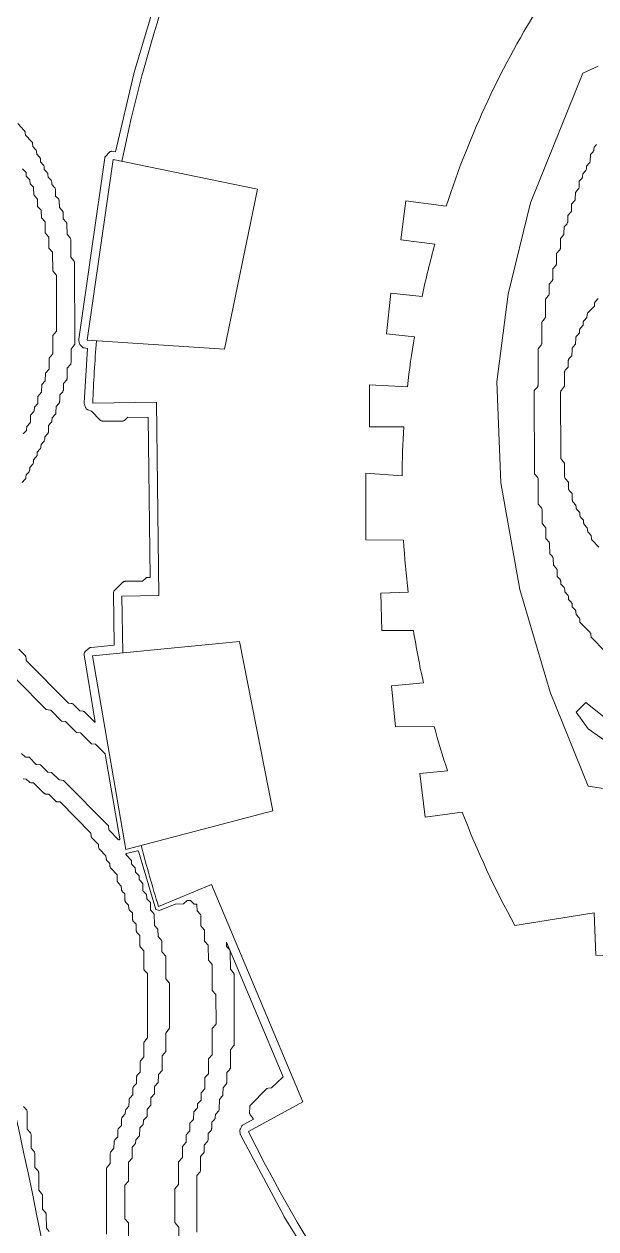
# Model space of a CAD drawing. Header units: inches. Extents: x 36 to 80.3, y 17.3 to 55.9.
# Drawn here: x 44.11 to 48.14, y 37.42 to 45.91 of the extents above; entities that cross this region are included whole.
import ezdxf

# ---------------------------------------------------------------- set-up
doc = ezdxf.new("R2010")
doc.units = ezdxf.units.IN
for name, color, linetype, lineweight in [('01_ORIGINAL_CAD', 7, 'CONTINUOUS', 20), ('02_APPROVED_PDF_OUTLINES', 7, 'CONTINUOUS', 15), ('04_APPROVED_PERIMETER', 7, 'CONTINUOUS', 15)]:
    doc.layers.add(name, color=color, linetype=linetype, lineweight=lineweight)

msp = doc.modelspace()

# ---------------------------------------------------------------- linework, layer by layer
at = {"layer": '01_ORIGINAL_CAD'}
for points in [[(44.2832, 37.0838, 0.090917), (40.9305, 45.9685, -0.652582), (40.9305, 49.0108, -0.158741), (45.0035, 48.4251, -0.098355), (47.824, 46.2028), (47.7547, 46.078)], [(47.0869, 44.6297, -0.062406), (47.763, 46.0735), (45.5722, 47.2899, 0.058367), (44.8008, 44.9442, 0.058367)], [(46.9163, 43.9933, -0.01479), (47.0064, 44.3616, -0.01479)], [(44.6214, 43.6801, 0.010358), (44.595, 43.2412)], [(46.8134, 43.3568, -0.013879), (46.8623, 43.7093)], [(46.7752, 42.7279, -0.013523), (46.7886, 43.0744, -0.013523)], [(46.8183, 41.9082, -0.014342), (46.786, 42.2745)], [(46.926, 41.2696, -0.014645), (46.8557, 41.6385)], [(47.0957, 40.6507, -0.012679), (47.002, 40.962)], [(48.1417, 39.35), (48.1299, 39.6486), (47.5702, 39.5607, -0.034306), (47.2, 40.3576, -0.034306)], [(44.936, 40.1239, 0.010564), (45.0593, 39.6928, 0.010564)], [(45.6919, 38.1087, 0.060935), (47.1089, 35.956, -0.206423), (49.3752, 35.9901)]]:
    msp.add_lwpolyline(points, format="xyb", dxfattribs=at)
for points in [[(45.7571, 44.7481), (44.7382, 44.9571), (44.5564, 43.6842), (45.5244, 43.6224)], [(45.6289, 41.5624), (44.5925, 41.4607), (44.8281, 40.0955), (45.8647, 40.3685)]]:
    msp.add_lwpolyline(points, close=True, dxfattribs=at)
for points in [[(47.0869, 44.6297), (46.8018, 44.6666), (46.7664, 44.3927), (47.0064, 44.3616)], [(46.9163, 43.9933), (46.6964, 44.0163), (46.6664, 43.7297), (46.8623, 43.7093)], [(46.8134, 43.3568), (46.5462, 43.3706), (46.5462, 43.0744), (46.7886, 43.0744)], [(45.0437, 43.247), (44.595, 43.2412)], [(44.8072, 41.4818), (44.7991, 41.881), (45.0612, 41.8863), (45.0437, 43.247)], [(46.7752, 42.7279), (46.519, 42.7483), (46.519, 42.2768), (46.786, 42.2745)], [(46.8183, 41.9082), (46.6252, 41.9024), (46.6331, 41.6385), (46.8557, 41.6385)], [(46.926, 41.2696), (46.7016, 41.2491), (46.728, 40.9607), (47.002, 40.962)], [(47.0957, 40.6507), (46.8999, 40.6301)], [(46.8999, 40.6301), (46.939, 40.3243), (47.2, 40.3576)], [(46.075, 38.3173), (45.4333, 39.8494), (45.0593, 39.6928)], [(46.075, 38.3173), (45.6919, 38.1087)]]:
    msp.add_lwpolyline(points, dxfattribs=at)
msp.add_arc((47.8977, 31.0932), 8.2604, 81.95727, 88.30736, dxfattribs=at)
at = {"layer": '02_APPROVED_PDF_OUTLINES'}
for points in [[(45.0605, 46.1567), (44.8845, 45.5639), (44.8841, 45.5625), (44.7552, 45.0128), (44.7316, 45.0156), (44.7283, 45.0157), (44.725, 45.0155), (44.7218, 45.0148), (44.7187, 45.0137), (44.7158, 45.0122), (44.7131, 45.0103), (44.7106, 45.0081), (44.6862, 44.9826), (44.6842, 44.9803), (44.6825, 44.9777), (44.6811, 44.9749), (44.6801, 44.9719), (44.6795, 44.9689), (44.497, 43.6927), (44.4968, 43.6891), (44.4971, 43.6855), (44.5, 43.6656), (44.5008, 43.6621), (44.5022, 43.6587), (44.5039, 43.6555), (44.5062, 43.6526), (44.5196, 43.6377), (44.522, 43.6353), (44.5247, 43.6333), (44.5277, 43.6317), (44.5309, 43.6305), (44.5342, 43.6297), (44.5575, 43.6259), (44.5351, 43.2442), (44.5351, 43.2409), (44.5356, 43.2376), (44.5365, 43.2345), (44.5451, 43.2098), (44.5464, 43.2069), (44.5479, 43.2042), (44.5498, 43.2017), (44.552, 43.1995), (44.5545, 43.1975), (44.5571, 43.1959), (44.56, 43.1947), (44.5864, 43.1848), (44.6476, 43.1222), (44.6501, 43.1199), (44.6528, 43.1181), (44.6558, 43.1166), (44.659, 43.1155), (44.6622, 43.1148), (44.6655, 43.1146), (44.8041, 43.1147), (44.8072, 43.1149), (44.8101, 43.1155), (44.813, 43.1164), (44.8158, 43.1176), (44.8184, 43.1192), (44.8208, 43.1211), (44.8433, 43.1412), (44.9851, 43.1392), (44.9996, 42.0129), (44.9827, 42.0124), (44.9797, 42.0122), (44.9767, 42.0115), (44.9738, 42.0105), (44.9711, 42.0092), (44.9685, 42.0075), (44.9662, 42.0056), (44.9463, 41.9867), (44.824, 41.9855), (44.8208, 41.9853), (44.8176, 41.9846), (44.8146, 41.9836), (44.8117, 41.9822), (44.8091, 41.9804), (44.8067, 41.9783), (44.7488, 41.9213), (44.7466, 41.9188), (44.7447, 41.916), (44.7432, 41.913), (44.7421, 41.9098), (44.7415, 41.9065), (44.7413, 41.9031), (44.7462, 41.5361), (44.5833, 41.5199), (44.5802, 41.5194), (44.5772, 41.5186), (44.5743, 41.5173), (44.5717, 41.5157), (44.5692, 41.5138), (44.5426, 41.4902), (44.5404, 41.4879), (44.5385, 41.4855), (44.5369, 41.4827), (44.5357, 41.4798), (44.5348, 41.4768), (44.5343, 41.4737), (44.5343, 41.4706), (44.5346, 41.4674), (44.6128, 40.9928), (44.6101, 40.993), (44.5416, 41.062), (44.5392, 41.0642), (44.5365, 41.066), (44.5336, 41.0674), (44.5306, 41.0685), (44.5274, 41.0692), (44.5047, 41.0724), (44.4595, 41.1176), (44.4569, 41.1199), (44.454, 41.1218), (44.4508, 41.1233), (44.4475, 41.1243), (44.444, 41.1248), (44.4245, 41.1266), (44.1269, 41.4267), (44.1251, 41.4466), (44.1246, 41.45), (44.1236, 41.4533), (44.1221, 41.4565), (44.1203, 41.4594), (44.118, 41.462), (44.0736, 41.5071)], [(44.098, 42.6808), (44.1175, 42.7018), (44.1197, 42.7045), (44.1215, 42.7076), (44.1229, 42.7108), (44.1237, 42.7143), (44.1241, 42.7178), (44.1248, 42.7349), (44.1439, 42.7555), (44.1461, 42.7582), (44.1479, 42.7613), (44.1493, 42.7645), (44.1502, 42.768), (44.1506, 42.7715), (44.1513, 42.7886), (44.1704, 42.8092), (44.1726, 42.8119), (44.1744, 42.815), (44.1757, 42.8182), (44.1766, 42.8217), (44.177, 42.8252), (44.1777, 42.8423), (44.1968, 42.8629), (44.199, 42.8656), (44.2008, 42.8687), (44.2022, 42.8719), (44.2031, 42.8754), (44.2035, 42.8789), (44.2042, 42.896), (44.2233, 42.9166), (44.2255, 42.9193), (44.2273, 42.9224), (44.2286, 42.9256), (44.2295, 42.9291), (44.2299, 42.9326), (44.2306, 42.9497), (44.2497, 42.9703), (44.2519, 42.973), (44.2537, 42.9761), (44.2551, 42.9793), (44.256, 42.9828), (44.2564, 42.9863), (44.2571, 43.0034), (44.2761, 43.024), (44.2781, 43.0263), (44.2797, 43.0289), (44.281, 43.0316), (44.282, 43.0345), (44.2826, 43.0375), (44.2828, 43.0405), (44.2836, 43.0839), (44.3008, 43.1015), (44.303, 43.1041), (44.3048, 43.107), (44.3063, 43.1102), (44.3072, 43.1135), (44.3078, 43.1168), (44.3095, 43.1372), (44.329, 43.1582), (44.3309, 43.1606), (44.3325, 43.1631), (44.3338, 43.1659), (44.3348, 43.1687), (44.3354, 43.1717), (44.3356, 43.1747), (44.3365, 43.2184), (44.3554, 43.2388), (44.3573, 43.2411), (44.3589, 43.2437), (44.3602, 43.2464), (44.3612, 43.2493), (44.3618, 43.2523), (44.362, 43.2553), (44.3629, 43.299), (44.3818, 43.3193), (44.3837, 43.3216), (44.3853, 43.3242), (44.3866, 43.3269), (44.3876, 43.3298), (44.3882, 43.3328), (44.3884, 43.3358), (44.3893, 43.38), (44.4095, 43.4032), (44.4117, 43.4061), (44.4134, 43.4092), (44.4146, 43.4126), (44.4154, 43.416), (44.4157, 43.4196), (44.4158, 43.4875), (44.4359, 43.5106), (44.438, 43.5135), (44.4397, 43.5166), (44.441, 43.5199), (44.4417, 43.5234), (44.442, 43.527), (44.4421, 43.6223), (44.4631, 43.6485), (44.465, 43.6513), (44.4665, 43.6543), (44.4677, 43.6575), (44.4683, 43.6608), (44.4686, 43.6642), (44.4675, 44.2278), (44.4673, 44.2312), (44.4666, 44.2345), (44.4654, 44.2377), (44.4639, 44.2407), (44.462, 44.2435), (44.4409, 44.2696), (44.4404, 44.3918), (44.4401, 44.3954), (44.4393, 44.3989), (44.438, 44.4022), (44.4363, 44.4053), (44.4342, 44.4082), (44.414, 44.4312), (44.4136, 44.4992), (44.4133, 44.5027), (44.4126, 44.5062), (44.4113, 44.5096), (44.4096, 44.5127), (44.4074, 44.5155), (44.3871, 44.5388), (44.3861, 44.5829), (44.3858, 44.5859), (44.3852, 44.5889), (44.3842, 44.5918), (44.3829, 44.5945), (44.3813, 44.5971), (44.3793, 44.5994), (44.3604, 44.6197), (44.3594, 44.6634), (44.3591, 44.6664), (44.3585, 44.6694), (44.3575, 44.6723), (44.3562, 44.675), (44.3546, 44.6776), (44.3526, 44.6799), (44.3337, 44.7002), (44.3327, 44.7439), (44.3324, 44.7469), (44.3318, 44.7499), (44.3308, 44.7528), (44.3295, 44.7555), (44.3279, 44.7581), (44.3259, 44.7604), (44.3068, 44.781), (44.306, 44.7981), (44.3056, 44.8016), (44.3047, 44.805), (44.3033, 44.8083), (44.3015, 44.8113), (44.2993, 44.8141), (44.2801, 44.8346), (44.2794, 44.8518), (44.2789, 44.8553), (44.278, 44.8587), (44.2767, 44.862), (44.2749, 44.865), (44.2726, 44.8677), (44.2535, 44.8883), (44.2527, 44.9054), (44.2523, 44.9089), (44.2514, 44.9124), (44.25, 44.9156), (44.2482, 44.9186), (44.246, 44.9214), (44.2268, 44.9419), (44.2261, 44.9591), (44.2257, 44.9626), (44.2248, 44.966), (44.2234, 44.9693), (44.2216, 44.9723), (44.2194, 44.975), (44.2002, 44.9956), (44.1994, 45.0128), (44.199, 45.0163), (44.1981, 45.0197), (44.1967, 45.0229), (44.1949, 45.026), (44.1927, 45.0287), (44.1731, 45.0497), (44.1713, 45.0701), (44.1708, 45.0735), (44.1698, 45.0768), (44.1683, 45.0799), (44.1665, 45.0828), (44.1642, 45.0854), (44.1203, 45.1301), (44.1195, 45.1469), (44.1192, 45.1499), (44.1185, 45.1528), (44.1175, 45.1556), (44.1162, 45.1583), (44.1145, 45.1608), (44.1126, 45.1631), (44.0661, 45.2114)], [(48.2058, 41.4919), (48.1082, 41.5907), (48.1065, 41.6107), (48.1059, 41.6141), (48.1049, 41.6174), (48.1035, 41.6205), (48.1016, 41.6234), (48.0994, 41.626), (48.0288, 41.6975), (48.0281, 41.7143), (48.0277, 41.7178), (48.0268, 41.7212), (48.0254, 41.7245), (48.0236, 41.7275), (48.0214, 41.7303), (48.0018, 41.7512), (48, 41.7716), (47.9995, 41.775), (47.9985, 41.7783), (47.997, 41.7814), (47.9952, 41.7843), (47.993, 41.7869), (47.9755, 41.8048), (47.9748, 41.8216), (47.9744, 41.8251), (47.9735, 41.8285), (47.9721, 41.8318), (47.9703, 41.8348), (47.9681, 41.8376), (47.9489, 41.8581), (47.9481, 41.8753), (47.9477, 41.8788), (47.9468, 41.8822), (47.9455, 41.8855), (47.9437, 41.8885), (47.9414, 41.8912), (47.9223, 41.9118), (47.9215, 41.9289), (47.9211, 41.9325), (47.9202, 41.9359), (47.9188, 41.9391), (47.917, 41.9421), (47.9148, 41.9449), (47.8952, 41.9659), (47.8934, 41.9863), (47.8929, 41.9896), (47.8919, 41.9929), (47.8905, 41.996), (47.8886, 41.9989), (47.8864, 42.0015), (47.8693, 42.019), (47.869, 42.0594), (47.8687, 42.0629), (47.868, 42.0664), (47.8667, 42.0697), (47.865, 42.0728), (47.8628, 42.0757), (47.8425, 42.0989), (47.8415, 42.1431), (47.8412, 42.1461), (47.8406, 42.1491), (47.8396, 42.1519), (47.8383, 42.1547), (47.8367, 42.1572), (47.8347, 42.1596), (47.8159, 42.1797), (47.8156, 42.2472), (47.8153, 42.2507), (47.8145, 42.2542), (47.8133, 42.2575), (47.8115, 42.2607), (47.8094, 42.2635), (47.7892, 42.2866), (47.7888, 42.3545), (47.7885, 42.3581), (47.7878, 42.3616), (47.7865, 42.3649), (47.7848, 42.368), (47.7826, 42.3708), (47.7625, 42.3939), (47.762, 42.4887), (47.7618, 42.4922), (47.761, 42.4957), (47.7597, 42.4991), (47.758, 42.5022), (47.7558, 42.505), (47.7357, 42.5281), (47.7351, 42.7033), (47.7348, 42.7069), (47.734, 42.7104), (47.7328, 42.7137), (47.731, 42.7169), (47.7289, 42.7197), (47.7087, 42.7428), (47.7076, 43.329), (47.7277, 43.352), (47.7298, 43.3549), (47.7315, 43.358), (47.7328, 43.3614), (47.7335, 43.3649), (47.7338, 43.3685), (47.7336, 43.6242), (47.7536, 43.6473), (47.7558, 43.6502), (47.7575, 43.6533), (47.7588, 43.6567), (47.7595, 43.6601), (47.7598, 43.6637), (47.7598, 43.8121), (47.7798, 43.8352), (47.782, 43.8381), (47.7837, 43.8412), (47.785, 43.8445), (47.7857, 43.848), (47.786, 43.8516), (47.786, 43.9732), (47.8061, 43.9963), (47.8082, 43.9991), (47.8099, 44.0022), (47.8112, 44.0056), (47.8119, 44.0091), (47.8122, 44.0126), (47.8123, 44.0806), (47.8324, 44.1036), (47.8346, 44.1065), (47.8363, 44.1096), (47.8375, 44.113), (47.8383, 44.1164), (47.8385, 44.12), (47.8387, 44.1879), (47.8588, 44.211), (47.8609, 44.2139), (47.8626, 44.217), (47.8639, 44.2203), (47.8646, 44.2238), (47.8649, 44.2274), (47.865, 44.2953), (47.8851, 44.3184), (47.8872, 44.3213), (47.889, 44.3244), (47.8902, 44.3277), (47.891, 44.3312), (47.8912, 44.3348), (47.8914, 44.4022), (47.9101, 44.4224), (47.912, 44.4247), (47.9136, 44.4273), (47.9149, 44.43), (47.9159, 44.4329), (47.9165, 44.4359), (47.9167, 44.4389), (47.9176, 44.4826), (47.9364, 44.5029), (47.9384, 44.5053), (47.94, 44.5078), (47.9413, 44.5106), (47.9423, 44.5134), (47.9429, 44.5164), (47.9431, 44.5194), (47.944, 44.5631), (47.9628, 44.5835), (47.9648, 44.5858), (47.9664, 44.5884), (47.9677, 44.5911), (47.9687, 44.594), (47.9693, 44.597), (47.9695, 44.6), (47.9704, 44.6437), (47.9892, 44.664), (47.9912, 44.6663), (47.9928, 44.6689), (47.9941, 44.6717), (47.9951, 44.6745), (47.9957, 44.6775), (47.9959, 44.6805), (47.9968, 44.7247), (48.017, 44.7479), (48.0191, 44.7508), (48.0208, 44.7539), (48.0221, 44.7572), (48.0229, 44.7607), (48.0231, 44.7643), (48.0233, 44.8046), (48.0403, 44.8221), (48.0425, 44.8247), (48.0443, 44.8276), (48.0457, 44.8307), (48.0467, 44.834), (48.0472, 44.8374), (48.049, 44.8578), (48.0685, 44.8788), (48.0707, 44.8815), (48.0725, 44.8846), (48.0738, 44.8878), (48.0747, 44.8913), (48.0751, 44.8948), (48.0758, 44.9119), (48.0949, 44.9325), (48.0968, 44.9348), (48.0984, 44.9374), (48.0998, 44.9401), (48.1007, 44.943), (48.1013, 44.946), (48.1016, 44.949), (48.1024, 44.9927), (48.1213, 45.013), (48.1235, 45.0158), (48.1253, 45.0188), (48.1267, 45.0221), (48.1275, 45.0255), (48.1279, 45.029), (48.1286, 45.0459), (48.146, 45.0637)], [(44.101, 44.8929), (44.1236, 44.8697), (44.124, 44.8692), (44.1244, 44.8687), (44.1247, 44.8682), (44.1249, 44.8676), (44.1251, 44.867), (44.1252, 44.8664), (44.1253, 44.8658), (44.1264, 44.8416), (44.1503, 44.816), (44.1507, 44.8155), (44.151, 44.8151), (44.1513, 44.8146), (44.1515, 44.814), (44.1517, 44.8135), (44.1518, 44.8129), (44.1519, 44.8124), (44.1543, 44.7856), (44.1769, 44.7624), (44.1773, 44.762), (44.1776, 44.7615), (44.1779, 44.761), (44.1781, 44.7605), (44.1783, 44.7599), (44.1785, 44.7594), (44.1786, 44.7588), (44.1786, 44.7582), (44.1789, 44.71), (44.2038, 44.6816), (44.2042, 44.6812), (44.2045, 44.6807), (44.2048, 44.6801), (44.205, 44.6796), (44.2051, 44.679), (44.2052, 44.6784), (44.2053, 44.6778), (44.2065, 44.6269), (44.2304, 44.6013), (44.2308, 44.6008), (44.2311, 44.6003), (44.2314, 44.5997), (44.2316, 44.5992), (44.2318, 44.5986), (44.2319, 44.598), (44.232, 44.5973), (44.2332, 44.5464), (44.2571, 44.5208), (44.2574, 44.5204), (44.2577, 44.5199), (44.258, 44.5194), (44.2583, 44.5189), (44.2584, 44.5184), (44.2586, 44.5178), (44.2587, 44.5173), (44.2587, 44.5167), (44.2591, 44.4417), (44.2839, 44.4133), (44.2843, 44.4128), (44.2846, 44.4123), (44.2849, 44.4118), (44.2851, 44.4112), (44.2853, 44.4106), (44.2854, 44.41), (44.2854, 44.4094), (44.2858, 44.3344), (44.3107, 44.306), (44.3111, 44.3055), (44.3114, 44.305), (44.3117, 44.3044), (44.3119, 44.3038), (44.312, 44.3033), (44.3121, 44.3027), (44.3122, 44.302), (44.3127, 44.1733), (44.3375, 44.1449), (44.3379, 44.1445), (44.3383, 44.1439), (44.3385, 44.1434), (44.3387, 44.1428), (44.3389, 44.1422), (44.339, 44.1416), (44.339, 44.141), (44.3398, 43.7507), (44.3397, 43.7501), (44.3396, 43.7495), (44.3395, 43.7489), (44.3393, 43.7483), (44.339, 43.7478), (44.3387, 43.7473), (44.3383, 43.7468), (44.3136, 43.7184), (44.3135, 43.5897), (44.3135, 43.5891), (44.3134, 43.5884), (44.3133, 43.5879), (44.313, 43.5873), (44.3128, 43.5867), (44.3124, 43.5862), (44.3121, 43.5857), (44.2873, 43.5573), (44.2872, 43.4823), (44.2872, 43.4817), (44.2871, 43.4812), (44.287, 43.4806), (44.2868, 43.4801), (44.2865, 43.4796), (44.2863, 43.4791), (44.286, 43.4786), (44.2856, 43.4782), (44.2618, 43.4526), (44.2608, 43.4016), (44.2608, 43.401), (44.2606, 43.4004), (44.2605, 43.3998), (44.2602, 43.3992), (44.2599, 43.3987), (44.2596, 43.3981), (44.2592, 43.3977), (44.2354, 43.372), (44.2344, 43.3211), (44.2344, 43.3205), (44.2343, 43.3199), (44.2341, 43.3193), (44.2339, 43.3188), (44.2336, 43.3182), (44.2333, 43.3177), (44.2329, 43.3173), (44.2082, 43.2888), (44.208, 43.2406), (44.208, 43.2401), (44.2079, 43.2395), (44.2078, 43.2389), (44.2076, 43.2384), (44.2073, 43.2379), (44.207, 43.2374), (44.2067, 43.2369), (44.2063, 43.2365), (44.1838, 43.2133), (44.1816, 43.1865), (44.1815, 43.1859), (44.1814, 43.1853), (44.1812, 43.1848), (44.1809, 43.1843), (44.1807, 43.1838), (44.1803, 43.1833), (44.18, 43.1829), (44.1562, 43.1572), (44.1552, 43.1063), (44.1551, 43.1057), (44.155, 43.1051), (44.1549, 43.1045), (44.1546, 43.1039), (44.1543, 43.1033), (44.154, 43.1028), (44.1536, 43.1023), (44.1297, 43.0766), (44.1287, 43.0525), (44.1287, 43.0519), (44.1286, 43.0512), (44.1284, 43.0506), (44.1281, 43.0501), (44.1278, 43.0495), (44.1275, 43.049), (44.1271, 43.0485), (44.1045, 43.0253)], [(48.1581, 43.979), (48.1386, 43.958), (48.1364, 43.9553), (48.1346, 43.9522), (48.1332, 43.949), (48.1323, 43.9455), (48.1319, 43.942), (48.1313, 43.9252), (48.0875, 43.8805), (48.0852, 43.8779), (48.0834, 43.875), (48.082, 43.8718), (48.081, 43.8685), (48.0804, 43.8651), (48.0787, 43.8448), (48.0592, 43.8238), (48.057, 43.821), (48.0552, 43.818), (48.0538, 43.8147), (48.053, 43.8113), (48.0526, 43.8078), (48.0519, 43.7906), (48.0328, 43.7701), (48.0306, 43.7673), (48.0288, 43.7643), (48.0274, 43.761), (48.0265, 43.7576), (48.0261, 43.7541), (48.0254, 43.7369), (48.0063, 43.7164), (48.0044, 43.714), (48.0028, 43.7115), (48.0015, 43.7087), (48.0005, 43.7058), (47.9999, 43.7029), (47.9997, 43.6998), (47.9988, 43.6561), (47.9799, 43.6358), (47.978, 43.6335), (47.9764, 43.6309), (47.9751, 43.6282), (47.9741, 43.6253), (47.9735, 43.6223), (47.9733, 43.6193), (47.9724, 43.5756), (47.9536, 43.5553), (47.9516, 43.5529), (47.95, 43.5504), (47.9487, 43.5476), (47.9477, 43.5448), (47.9471, 43.5418), (47.9469, 43.5388), (47.946, 43.4951), (47.9272, 43.4747), (47.9252, 43.4724), (47.9236, 43.4698), (47.9223, 43.467), (47.9213, 43.464), (47.9207, 43.461), (47.9205, 43.4579), (47.9196, 43.3597), (47.8986, 43.3334), (47.8966, 43.3307), (47.8951, 43.3276), (47.894, 43.3244), (47.8933, 43.3211), (47.8931, 43.3177), (47.8942, 42.8586), (47.8945, 42.855), (47.8953, 42.8515), (47.8965, 42.8481), (47.8983, 42.845), (47.9004, 42.8422), (47.9206, 42.8191), (47.921, 42.7243), (47.9213, 42.7208), (47.9221, 42.7173), (47.9233, 42.7139), (47.9251, 42.7108), (47.9272, 42.708), (47.9476, 42.6847), (47.9486, 42.6406), (47.9488, 42.6375), (47.9495, 42.6346), (47.9504, 42.6317), (47.9517, 42.629), (47.9534, 42.6264), (47.9553, 42.6241), (47.9743, 42.6038), (47.9753, 42.5601), (47.9755, 42.557), (47.9762, 42.5541), (47.9771, 42.5512), (47.9784, 42.5485), (47.9801, 42.5459), (47.982, 42.5436), (48.0012, 42.523), (48.002, 42.5059), (48.0024, 42.5024), (48.0033, 42.499), (48.0046, 42.4957), (48.0064, 42.4927), (48.0087, 42.4899), (48.0278, 42.4694), (48.0286, 42.4522), (48.029, 42.4487), (48.0299, 42.4453), (48.0313, 42.442), (48.0331, 42.439), (48.0353, 42.4363), (48.0545, 42.4157), (48.0552, 42.3986), (48.0557, 42.395), (48.0565, 42.3916), (48.0579, 42.3884), (48.0597, 42.3853), (48.0619, 42.3826), (48.0811, 42.3621), (48.0819, 42.3449), (48.0823, 42.3414), (48.0832, 42.338), (48.0846, 42.3347), (48.0864, 42.3317), (48.0886, 42.3289), (48.1082, 42.308), (48.11, 42.2876), (48.1105, 42.2842), (48.1115, 42.2809), (48.113, 42.2778), (48.1148, 42.2749), (48.1171, 42.2722), (48.1615, 42.2271)], [(44.0565, 41.2942), (44.2664, 41.0825), (44.2954, 41.0783), (44.2959, 41.0782), (44.2964, 41.0781), (44.2969, 41.0779), (44.2974, 41.0776), (44.2979, 41.0773), (44.2983, 41.077), (44.2988, 41.0766), (44.3749, 41.0003), (44.4014, 40.9979), (44.402, 40.9978), (44.4025, 40.9977), (44.4031, 40.9975), (44.4036, 40.9972), (44.4042, 40.9969), (44.4046, 40.9966), (44.4051, 40.9962), (44.4812, 40.9198), (44.5077, 40.9175), (44.5083, 40.9174), (44.5089, 40.9172), (44.5094, 40.917), (44.51, 40.9168), (44.5105, 40.9165), (44.511, 40.9161), (44.5114, 40.9157), (44.5854, 40.8411), (44.6143, 40.837), (44.6149, 40.8369), (44.6154, 40.8367), (44.6159, 40.8365), (44.6164, 40.8363), (44.6169, 40.836), (44.6173, 40.8357), (44.6178, 40.8353), (44.6809, 40.7716), (44.6813, 40.7711), (44.6817, 40.7706), (44.682, 40.7701), (44.6823, 40.7695), (44.6825, 40.769), (44.6826, 40.7684), (44.7856, 40.1713), (44.7857, 40.1707), (44.7857, 40.1701), (44.7857, 40.1695), (44.7856, 40.169), (44.7854, 40.1684), (44.7852, 40.1679), (44.7849, 40.1673), (44.7846, 40.1668), (44.7843, 40.1664), (44.7839, 40.166), (44.7834, 40.1656), (44.783, 40.1652), (44.7825, 40.1649), (44.7819, 40.1647), (44.7814, 40.1645), (44.7808, 40.1644), (44.7802, 40.1643), (44.7796, 40.1643), (44.7791, 40.1643), (44.7785, 40.1644), (44.7779, 40.1645), (44.7774, 40.1647), (44.7768, 40.165), (44.7763, 40.1653), (44.7759, 40.1657), (44.7754, 40.166), (44.7113, 40.2308), (44.7109, 40.2312), (44.7106, 40.2316), (44.7103, 40.2321), (44.71, 40.2326), (44.7098, 40.2331), (44.7097, 40.2336), (44.7096, 40.2342), (44.7055, 40.2634), (44.3892, 40.5824), (44.3602, 40.5865), (44.3596, 40.5866), (44.359, 40.5868), (44.3584, 40.5871), (44.3579, 40.5874), (44.3573, 40.5878), (44.3569, 40.5882), (44.3048, 40.6391), (44.2811, 40.6401), (44.2805, 40.6401), (44.28, 40.6402), (44.2794, 40.6404), (44.2789, 40.6406), (44.2784, 40.6408), (44.2779, 40.6411), (44.2775, 40.6415), (44.2771, 40.6418), (44.2276, 40.6914), (44.2011, 40.6937), (44.2005, 40.6938), (44.1999, 40.694), (44.1993, 40.6941), (44.1988, 40.6944), (44.1983, 40.6947), (44.1978, 40.6951), (44.1973, 40.6955), (44.1478, 40.745), (44.1213, 40.7473), (44.1208, 40.7474), (44.1202, 40.7476), (44.1196, 40.7477), (44.1191, 40.748), (44.1186, 40.7483), (44.1182, 40.7486), (44.1177, 40.749), (44.0923, 40.7731)], [(44.1052, 40.5936), (44.1252, 40.5918), (44.146, 40.5722), (44.1487, 40.5699), (44.1518, 40.5681), (44.1551, 40.5667), (44.1585, 40.5657), (44.1621, 40.5653), (44.1784, 40.5646), (44.2492, 40.4936), (44.2518, 40.4913), (44.2548, 40.4894), (44.2579, 40.4879), (44.2613, 40.4869), (44.2647, 40.4864), (44.2845, 40.4846), (44.3318, 40.4384), (44.3341, 40.4364), (44.3366, 40.4347), (44.3393, 40.4333), (44.3422, 40.4323), (44.3451, 40.4316), (44.3482, 40.4313), (44.3644, 40.4306), (44.5818, 40.2114), (44.5836, 40.1914), (44.5841, 40.188), (44.5851, 40.1847), (44.5866, 40.1816), (44.5884, 40.1787), (44.5907, 40.1761), (44.6351, 40.1309), (44.6368, 40.1109), (44.6373, 40.1075), (44.6383, 40.1042), (44.6398, 40.1011), (44.6417, 40.0982), (44.6439, 40.0956), (44.6879, 40.0509), (44.6886, 40.0341), (44.689, 40.0306), (44.6899, 40.0272), (44.6913, 40.0239), (44.6931, 40.0209), (44.6953, 40.0182), (44.7149, 39.9972), (44.7167, 39.9768), (44.7172, 39.9734), (44.7182, 39.9701), (44.7197, 39.967), (44.7215, 39.9641), (44.7238, 39.9614), (44.7674, 39.9171), (44.7677, 39.8768), (44.768, 39.8733), (44.7687, 39.8698), (44.77, 39.8665), (44.7717, 39.8634), (44.7739, 39.8606), (44.7948, 39.8366), (44.7966, 39.8158), (44.7972, 39.8124), (44.7982, 39.8091), (44.7996, 39.806), (44.8014, 39.8031), (44.8036, 39.8005), (44.8209, 39.7829), (44.8219, 39.7395), (44.8221, 39.7365), (44.8227, 39.7335), (44.8237, 39.7306), (44.825, 39.7279), (44.8267, 39.7253), (44.8286, 39.723), (44.8482, 39.702), (44.85, 39.6816), (44.8505, 39.6783), (44.8515, 39.675), (44.8529, 39.6719), (44.8548, 39.669), (44.857, 39.6664), (44.8742, 39.6487), (44.8752, 39.6053), (44.8755, 39.6023), (44.8761, 39.5993), (44.8771, 39.5965), (44.8784, 39.5937), (44.88, 39.5912), (44.8819, 39.5889), (44.9009, 39.5685), (44.9019, 39.5248), (44.9022, 39.5218), (44.9028, 39.5188), (44.9038, 39.516), (44.9051, 39.5132), (44.9067, 39.5107), (44.9086, 39.5084), (44.9274, 39.4882), (44.9278, 39.4207), (44.9281, 39.4172), (44.9289, 39.4137), (44.9301, 39.4104), (44.9319, 39.4072), (44.934, 39.4044), (44.9542, 39.3814), (44.9547, 39.2597), (44.9549, 39.2562), (44.9557, 39.2527), (44.957, 39.2494), (44.9587, 39.2462), (44.9609, 39.2434), (44.981, 39.2204), (44.9819, 38.7683), (44.9618, 38.7453), (44.9597, 38.7424), (44.958, 38.7393), (44.9567, 38.7359), (44.9559, 38.7324), (44.9557, 38.7289), (44.9556, 38.6341), (44.9355, 38.611), (44.9334, 38.6082), (44.9317, 38.6051), (44.9304, 38.6017), (44.9296, 38.5982), (44.9294, 38.5947), (44.9293, 38.5272), (44.9106, 38.5071), (44.9086, 38.5047), (44.907, 38.5022), (44.9057, 38.4994), (44.9047, 38.4965), (44.9041, 38.4936), (44.9039, 38.4905), (44.903, 38.4469), (44.8842, 38.4265), (44.8822, 38.4242), (44.8806, 38.4216), (44.8793, 38.4189), (44.8783, 38.416), (44.8777, 38.413), (44.8775, 38.41), (44.8767, 38.3663), (44.8578, 38.346), (44.8559, 38.3436), (44.8542, 38.3411), (44.8529, 38.3383), (44.852, 38.3355), (44.8514, 38.3325), (44.8511, 38.3295), (44.8503, 38.2861), (44.8331, 38.2684), (44.8309, 38.2658), (44.8291, 38.2629), (44.8277, 38.2598), (44.8267, 38.2565), (44.8262, 38.2531), (44.8244, 38.2327), (44.8049, 38.2117), (44.803, 38.2094), (44.8014, 38.2068), (44.8001, 38.2041), (44.7991, 38.2012), (44.7985, 38.1982), (44.7983, 38.1952), (44.7974, 38.1515), (44.7786, 38.1312), (44.7766, 38.1289), (44.775, 38.1263), (44.7737, 38.1236), (44.7727, 38.1207), (44.7721, 38.1177), (44.7719, 38.1147), (44.771, 38.071), (44.7522, 38.0507), (44.7502, 38.0483), (44.7486, 38.0458), (44.7473, 38.043), (44.7463, 38.0401), (44.7457, 38.0372), (44.7455, 38.0341), (44.7446, 37.99), (44.7244, 37.9667), (44.7223, 37.9639), (44.7205, 37.9607), (44.7193, 37.9574), (44.7185, 37.9539), (44.7183, 37.9504), (44.7181, 37.8824), (44.6981, 37.8593), (44.6959, 37.8565), (44.6942, 37.8533), (44.6929, 37.85), (44.6922, 37.8465), (44.6919, 37.8429), (44.6925, 37.3837)], [(44.8478, 37.3095), (44.8473, 37.465), (44.8224, 37.4934), (44.822, 37.4939), (44.8217, 37.4944), (44.8214, 37.495), (44.8212, 37.4956), (44.8211, 37.4962), (44.821, 37.4968), (44.8209, 37.4974), (44.8205, 37.7266), (44.8205, 37.7272), (44.8206, 37.7278), (44.8208, 37.7284), (44.821, 37.729), (44.8213, 37.7295), (44.8216, 37.7301), (44.822, 37.7306), (44.8467, 37.759), (44.8467, 37.8877), (44.8468, 37.8883), (44.8469, 37.8889), (44.847, 37.8895), (44.8472, 37.8901), (44.8475, 37.8906), (44.8478, 37.8911), (44.8482, 37.8916), (44.8729, 37.92), (44.8731, 37.9951), (44.8731, 37.9956), (44.8732, 37.9962), (44.8733, 37.9968), (44.8735, 37.9973), (44.8738, 37.9978), (44.874, 37.9983), (44.8744, 37.9988), (44.8748, 37.9992), (44.8973, 38.0224), (44.8995, 38.0493), (44.8996, 38.0498), (44.8997, 38.0504), (44.8999, 38.0509), (44.9001, 38.0514), (44.9004, 38.0519), (44.9007, 38.0524), (44.9011, 38.0528), (44.9249, 38.0785), (44.9259, 38.1294), (44.9259, 38.13), (44.926, 38.1305), (44.9262, 38.1311), (44.9264, 38.1316), (44.9266, 38.1321), (44.9269, 38.1326), (44.9272, 38.1331), (44.9276, 38.1335), (44.9501, 38.1567), (44.9524, 38.1835), (44.9524, 38.1841), (44.9526, 38.1846), (44.9527, 38.1852), (44.953, 38.1857), (44.9533, 38.1862), (44.9536, 38.1866), (44.9539, 38.1871), (44.9778, 38.2127), (44.9787, 38.2637), (44.9788, 38.2643), (44.9789, 38.2649), (44.9791, 38.2655), (44.9793, 38.2661), (44.9796, 38.2666), (44.9799, 38.2671), (44.9803, 38.2676), (45.0041, 38.2933), (45.0051, 38.3442), (45.0052, 38.3448), (45.0053, 38.3454), (45.0055, 38.346), (45.0057, 38.3466), (45.006, 38.3472), (45.0063, 38.3477), (45.0067, 38.3482), (45.0305, 38.3738), (45.0315, 38.4247), (45.0316, 38.4254), (45.0317, 38.426), (45.0318, 38.4266), (45.0321, 38.4271), (45.0324, 38.4277), (45.0327, 38.4282), (45.0331, 38.4287), (45.0569, 38.4543), (45.0579, 38.5053), (45.0579, 38.5059), (45.058, 38.5065), (45.0582, 38.507), (45.0584, 38.5076), (45.0587, 38.5081), (45.059, 38.5086), (45.0594, 38.5091), (45.0841, 38.5375), (45.0842, 38.6394), (45.0842, 38.64), (45.0843, 38.6406), (45.0845, 38.6412), (45.0847, 38.6418), (45.085, 38.6423), (45.0853, 38.6428), (45.0857, 38.6433), (45.1104, 38.6717), (45.1104, 38.8004), (45.1105, 38.801), (45.1105, 38.8016), (45.1107, 38.8021), (45.1109, 38.8027), (45.1111, 38.8032), (45.1114, 38.8037), (45.1118, 38.8042), (45.1369, 38.8356), (45.1363, 39.1534), (45.111, 39.1848), (45.1107, 39.1852), (45.1104, 39.1857), (45.1101, 39.1862), (45.11, 39.1868), (45.1098, 39.1874), (45.1097, 39.1879), (45.1097, 39.1885), (45.1091, 39.344), (45.0843, 39.3724), (45.0839, 39.3729), (45.0836, 39.3734), (45.0833, 39.374), (45.0831, 39.3745), (45.0829, 39.3751), (45.0828, 39.3757), (45.0828, 39.3764), (45.0824, 39.4514), (45.0575, 39.4798), (45.0572, 39.4802), (45.0568, 39.4807), (45.0566, 39.4813), (45.0564, 39.4818), (45.0562, 39.4824), (45.0561, 39.483), (45.056, 39.4836), (45.0549, 39.5345), (45.031, 39.5601), (45.0306, 39.5606), (45.0303, 39.561), (45.03, 39.5615), (45.0298, 39.562), (45.0296, 39.5625), (45.0295, 39.5631), (45.0294, 39.5636), (45.0293, 39.5642), (45.0289, 39.6392), (45.0041, 39.6676), (45.0037, 39.6681), (45.0034, 39.6686), (45.0031, 39.6691), (45.0029, 39.6697), (45.0027, 39.6702), (45.0026, 39.6708), (45.0026, 39.6714), (45.0014, 39.7224), (44.9775, 39.748), (44.9771, 39.7484), (44.9768, 39.7489), (44.9765, 39.7494), (44.9763, 39.7499), (44.9761, 39.7504), (44.976, 39.751), (44.9759, 39.7515), (44.9736, 39.7784), (44.951, 39.8015), (44.9506, 39.802), (44.9503, 39.8024), (44.95, 39.8029), (44.9497, 39.8034), (44.9495, 39.8039), (44.9494, 39.8045), (44.9493, 39.805), (44.9493, 39.8056), (44.9481, 39.8565), (44.9242, 39.8821), (44.9238, 39.8826), (44.9234, 39.8831), (44.9231, 39.8836), (44.9229, 39.8842), (44.9227, 39.8848), (44.9226, 39.8854), (44.9226, 39.886), (44.9215, 39.9101), (44.8975, 39.9358), (44.8972, 39.9362), (44.8968, 39.9367), (44.8966, 39.9372), (44.8963, 39.9377), (44.8961, 39.9382), (44.896, 39.9388), (44.8959, 39.9394), (44.8936, 39.9662), (44.871, 39.9894), (44.8706, 39.9898), (44.8702, 39.9903), (44.8699, 39.9909), (44.8696, 39.9915), (44.8695, 39.992), (44.8693, 39.9927), (44.8693, 39.9933), (44.8682, 40.0174), (44.8304, 40.057), (44.8301, 40.0575), (44.8297, 40.058), (44.8294, 40.0585), (44.8292, 40.059), (44.829, 40.0596), (44.8289, 40.0602), (44.8288, 40.0607), (44.8288, 40.0613), (44.8288, 40.0619), (44.8289, 40.0625), (44.8291, 40.0631), (44.8293, 40.0636), (44.8296, 40.0642), (44.8299, 40.0647), (44.8303, 40.0651), (44.8307, 40.0655), (44.8311, 40.0659), (44.8316, 40.0663), (44.8321, 40.0666), (44.8327, 40.0668), (44.8333, 40.067), (44.9098, 40.087), (44.9103, 40.0871), (44.9109, 40.0872), (44.9115, 40.0872), (44.912, 40.0871), (44.9126, 40.087), (44.9132, 40.0869), (44.9137, 40.0867), (44.9142, 40.0864), (44.9147, 40.0861), (44.9152, 40.0858), (44.9156, 40.0854), (44.916, 40.0849), (44.9163, 40.0845), (44.9166, 40.084), (44.9168, 40.0835), (44.917, 40.0829), (45.0394, 39.6728), (45.0659, 39.6648), (45.1771, 39.7098), (45.1776, 39.7099), (45.1781, 39.7101), (45.1787, 39.7102), (45.1792, 39.7102), (45.2357, 39.7114), (45.261, 39.7354), (45.2615, 39.7358), (45.2619, 39.7361), (45.2624, 39.7364), (45.2629, 39.7367), (45.2635, 39.7369), (45.264, 39.737), (45.2646, 39.7371), (45.2652, 39.7371), (45.2792, 39.7371), (45.2798, 39.7371), (45.2803, 39.737), (45.2809, 39.7369), (45.2814, 39.7367), (45.2819, 39.7364), (45.2824, 39.7362), (45.2829, 39.7358), (45.2833, 39.7355), (45.3088, 39.7113), (45.324, 39.7103), (45.3246, 39.7102), (45.3252, 39.7101), (45.3257, 39.7099), (45.3263, 39.7097), (45.3268, 39.7094), (45.3273, 39.7091), (45.3277, 39.7087), (45.3281, 39.7082), (45.3285, 39.7078), (45.3288, 39.7073), (45.3291, 39.7068), (45.3293, 39.7062), (45.3295, 39.7056), (45.3296, 39.7051), (45.3296, 39.7045), (45.3308, 39.6623), (45.3547, 39.6367), (45.355, 39.6363), (45.3554, 39.6358), (45.3556, 39.6354), (45.3559, 39.6348), (45.3561, 39.6343), (45.3562, 39.6338), (45.3563, 39.6332), (45.3563, 39.6327), (45.3567, 39.5576), (45.3816, 39.5292), (45.3819, 39.5288), (45.3823, 39.5282), (45.3825, 39.5277), (45.3828, 39.5271), (45.3829, 39.5265), (45.383, 39.5259), (45.383, 39.5253), (45.3835, 39.4503), (45.4083, 39.4219), (45.4087, 39.4214), (45.409, 39.4209), (45.4093, 39.4204), (45.4095, 39.4198), (45.4097, 39.4192), (45.4098, 39.4186), (45.4098, 39.418), (45.4103, 39.3161), (45.4351, 39.2877), (45.4355, 39.2872), (45.4358, 39.2867), (45.4361, 39.2862), (45.4363, 39.2856), (45.4365, 39.285), (45.4366, 39.2844), (45.4366, 39.2838), (45.4372, 39.1014), (45.4621, 39.073), (45.4624, 39.0725), (45.4628, 39.072), (45.463, 39.0715), (45.4633, 39.0709), (45.4634, 39.0703), (45.4635, 39.0697), (45.4635, 39.0691), (45.4639, 38.8667), (45.4639, 38.8661), (45.4638, 38.8655), (45.4636, 38.8649), (45.4634, 38.8643), (45.4632, 38.8637), (45.4628, 38.8632), (45.4625, 38.8627), (45.4377, 38.8343), (45.4378, 38.6519), (45.4378, 38.6513), (45.4377, 38.6507), (45.4375, 38.6501), (45.4373, 38.6495), (45.437, 38.649), (45.4367, 38.6485), (45.4363, 38.648), (45.4116, 38.6196), (45.4115, 38.5177), (45.4115, 38.5172), (45.4114, 38.5166), (45.4113, 38.5161), (45.4111, 38.5155), (45.4109, 38.515), (45.4106, 38.5145), (45.4103, 38.5141), (45.4099, 38.5136), (45.3861, 38.488), (45.3852, 38.4103), (45.3851, 38.4096), (45.385, 38.409), (45.3848, 38.4084), (45.3846, 38.4078), (45.3843, 38.4073), (45.384, 38.4067), (45.3836, 38.4063), (45.3598, 38.3806), (45.3588, 38.3297), (45.3587, 38.3291), (45.3586, 38.3286), (45.3585, 38.328), (45.3583, 38.3275), (45.3581, 38.327), (45.3578, 38.3265), (45.3575, 38.326), (45.3571, 38.3256), (45.3346, 38.3024), (45.3323, 38.2756), (45.3322, 38.275), (45.3321, 38.2745), (45.3319, 38.2739), (45.3317, 38.2734), (45.3314, 38.2729), (45.3311, 38.2724), (45.3307, 38.272), (45.3069, 38.2464), (45.3059, 38.1954), (45.3059, 38.1948), (45.3058, 38.1942), (45.3056, 38.1936), (45.3054, 38.193), (45.3051, 38.1925), (45.3047, 38.192), (45.3043, 38.1915), (45.2805, 38.1658), (45.2795, 38.1149), (45.2795, 38.1143), (45.2794, 38.1137), (45.2792, 38.1131), (45.279, 38.1125), (45.2787, 38.1119), (45.2783, 38.1114), (45.2779, 38.1109), (45.2541, 38.0853), (45.2532, 38.0344), (45.2531, 38.0338), (45.253, 38.0332), (45.2529, 38.0326), (45.2526, 38.032), (45.2524, 38.0315), (45.2521, 38.031), (45.2517, 38.0305), (45.227, 38.0021), (45.2268, 37.9271), (45.2268, 37.9265), (45.2267, 37.9259), (45.2265, 37.9253), (45.2263, 37.9247), (45.226, 37.9242), (45.2257, 37.9236), (45.2253, 37.9232), (45.2006, 37.8947), (45.2006, 37.7392), (45.2006, 37.7386), (45.2005, 37.738), (45.2004, 37.7375), (45.2002, 37.7369), (45.1999, 37.7364), (45.1997, 37.7359), (45.1993, 37.7354), (45.1742, 37.7041), (45.1746, 37.4667), (45.1999, 37.4354), (45.2002, 37.4349), (45.2005, 37.4344), (45.2008, 37.4339), (45.201, 37.4334), (45.2011, 37.4328), (45.2012, 37.4322), (45.2012, 37.4317), (45.2017, 37.3298)], [(45.3299, 37.3998), (45.3292, 37.7982), (45.3492, 37.8212), (45.3513, 37.8241), (45.3531, 37.8272), (45.3543, 37.8305), (45.3551, 37.834), (45.3553, 37.8376), (45.3554, 37.9319), (45.3741, 37.952), (45.376, 37.9544), (45.3777, 37.9569), (45.379, 37.9597), (45.3799, 37.9626), (45.3805, 37.9655), (45.3808, 37.9686), (45.3816, 38.0127), (45.4019, 38.036), (45.404, 38.0388), (45.4057, 38.0419), (45.407, 38.0453), (45.4077, 38.0487), (45.408, 38.0523), (45.4082, 38.0929), (45.4269, 38.1131), (45.4288, 38.1155), (45.4304, 38.118), (45.4318, 38.1208), (45.4327, 38.1236), (45.4333, 38.1266), (45.4336, 38.1296), (45.4344, 38.173), (45.4515, 38.1907), (45.4538, 38.1933), (45.4556, 38.1962), (45.457, 38.1993), (45.458, 38.2026), (45.4585, 38.206), (45.4603, 38.2268), (45.4811, 38.2507), (45.4832, 38.2536), (45.485, 38.2567), (45.4862, 38.2601), (45.487, 38.2636), (45.4872, 38.2671), (45.4874, 38.3346), (45.5061, 38.3547), (45.508, 38.3571), (45.5096, 38.3596), (45.5109, 38.3624), (45.5119, 38.3653), (45.5125, 38.3682), (45.5127, 38.3713), (45.5136, 38.4154), (45.5338, 38.4387), (45.536, 38.4415), (45.5377, 38.4446), (45.5389, 38.448), (45.5397, 38.4515), (45.54, 38.455), (45.5401, 38.523), (45.5602, 38.546), (45.5623, 38.5489), (45.564, 38.552), (45.5653, 38.5554), (45.5661, 38.5589), (45.5663, 38.5624), (45.5663, 38.6846), (45.5873, 38.7108), (45.5893, 38.7136), (45.5908, 38.7166), (45.5919, 38.7198), (45.5926, 38.7231), (45.5928, 38.7265), (45.5916, 39.2125), (45.5914, 39.2161), (45.5906, 39.2196), (45.5893, 39.2229), (45.5876, 39.2261), (45.5854, 39.2289), (45.5653, 39.252), (45.5648, 39.3736), (45.5645, 39.3771), (45.5637, 39.3806), (45.5625, 39.384), (45.5607, 39.3871), (45.5586, 39.3899), (45.5384, 39.413), (45.5383, 39.4434), (45.9363, 38.4931), (45.9344, 38.4915), (45.8544, 38.4163), (45.8312, 38.413), (45.828, 38.4123), (45.825, 38.4112), (45.8221, 38.4097), (45.8194, 38.4079), (45.817, 38.4057), (45.7092, 38.296), (45.7072, 38.2938), (45.7055, 38.2913), (45.7041, 38.2886), (45.7031, 38.2858), (45.7024, 38.2829), (45.702, 38.2799), (45.6999, 38.2419), (45.6999, 38.2387), (45.7004, 38.2355), (45.7012, 38.2323), (45.7025, 38.2294), (45.7041, 38.2266), (45.706, 38.224), (45.7269, 38.2002), (45.7272, 38.1959), (45.6547, 38.155), (45.6518, 38.1531), (45.6491, 38.1507), (45.6468, 38.148), (45.6449, 38.1449), (45.6355, 38.127), (45.634, 38.1237), (45.633, 38.1202), (45.6326, 38.1165), (45.6327, 38.1129), (45.6347, 38.0927), (45.6353, 38.0895), (45.6362, 38.0864), (45.6375, 38.0835), (45.9446, 37.5087), (45.9454, 37.5074), (46.2849, 36.9559)], [(44.2882, 37.4028), (44.2681, 37.4259), (44.2676, 37.5206), (44.2673, 37.5242), (44.2666, 37.5277), (44.2653, 37.531), (44.2636, 37.5341), (44.2614, 37.537), (44.2413, 37.56), (44.2408, 37.6548), (44.2406, 37.6584), (44.2398, 37.6619), (44.2385, 37.6652), (44.2368, 37.6683), (44.2346, 37.6712), (44.2145, 37.6942), (44.214, 37.8158), (44.2137, 37.8194), (44.2129, 37.8229), (44.2117, 37.8262), (44.2099, 37.8293), (44.2078, 37.8322), (44.1875, 37.8553), (44.1863, 37.953), (44.1861, 37.9561), (44.1855, 37.9591), (44.1845, 37.962), (44.1832, 37.9648), (44.1816, 37.9674), (44.1796, 37.9698), (44.1608, 37.9899), (44.1604, 38.0842), (44.1601, 38.0878), (44.1593, 38.0912), (44.1581, 38.0946), (44.1563, 38.0977), (44.1542, 38.1006), (44.134, 38.1236), (44.1335, 38.2452), (44.1333, 38.2488), (44.1325, 38.2523), (44.1312, 38.2556), (44.1295, 38.2587), (44.1273, 38.2616), (44.1072, 38.2846)]]:
    msp.add_lwpolyline(points, dxfattribs=at)
at = {"layer": '04_APPROVED_PERIMETER'}
for points in [[(48.257, 40.5149), (48.0861, 40.5416), (47.8194, 41.2036), (47.6057, 41.9281), (47.4715, 42.6795), (47.4436, 43.3918), (47.5221, 44.0092), (47.6801, 44.6535), (48.05, 45.5663), (48.1569, 45.6157)], [(48.475, 40.8103), (48.07, 41.132), (48.002, 41.0633), (48.0862, 40.9455), (48.434, 40.7023)]]:
    msp.add_lwpolyline(points, dxfattribs=at)

doc.saveas('drawing.dxf')
